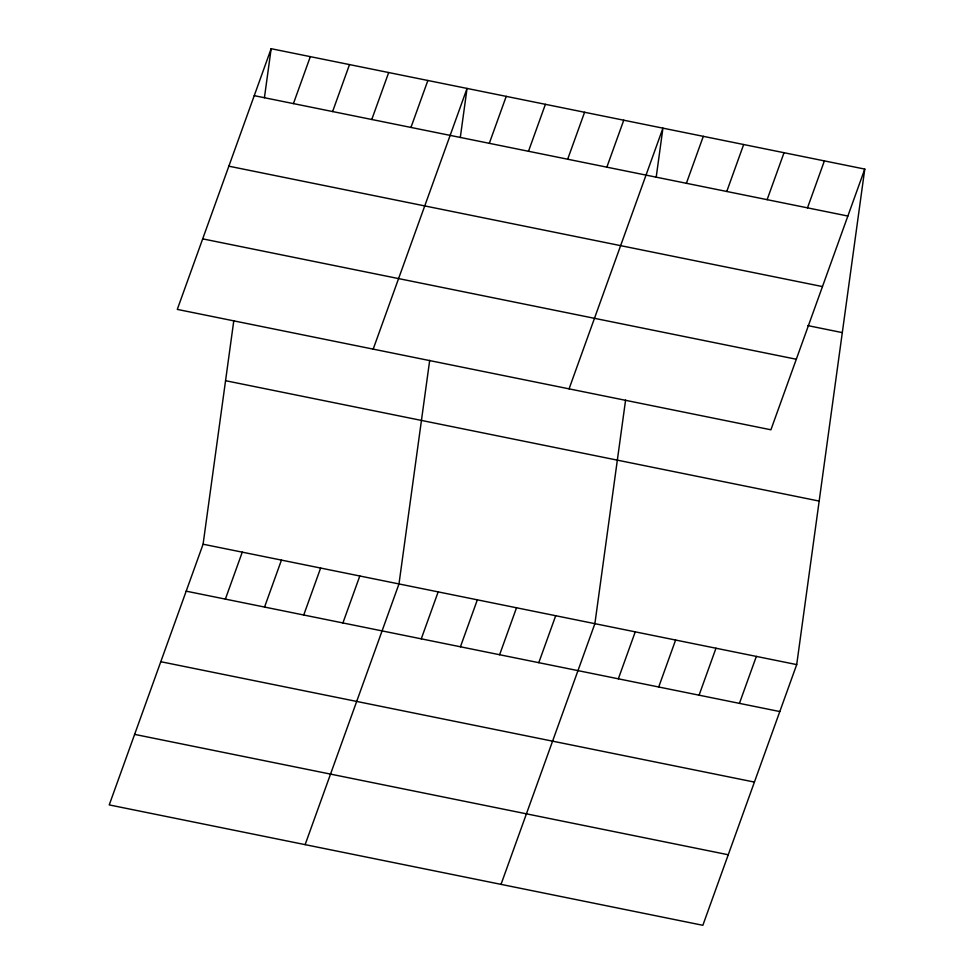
<?xml version="1.0" encoding="UTF-8"?>
<svg xmlns="http://www.w3.org/2000/svg" width="974" height="974" viewBox="0 0 974 974"><rect width="100%" height="100%" fill="white"/><g stroke="black" fill="none" stroke-linecap="round" stroke-linejoin="round"><path stroke-width="1.46" d="M864.766 169.086L770.909 429.79L177.292 309.403L271.149 48.7L864.766 169.086L796.708 664.597L702.851 925.3L109.234 804.914L203.091 544.21L233.809 320.629M264.417 97.753L271.149 48.7M429.692 360.356L398.987 583.937L305.13 844.641M460.3 137.48L467.045 88.427L373.188 349.13M625.588 400.083L594.883 623.664L501.026 884.368M656.196 177.207L662.929 128.154L569.072 388.857M293.43 103.597L310.329 56.65M332.609 111.547L349.508 64.588M371.776 119.485L388.687 72.539M225.371 599.12L242.27 552.161M410.955 127.436L427.866 80.477M264.551 607.058L281.449 560.111M303.73 615.008L320.629 568.049M489.313 143.324L506.224 96.377M342.909 622.946L359.808 575.999M528.492 151.274L545.403 104.315M567.672 159.212L584.583 112.266M421.267 638.847L438.166 591.888M606.851 167.163L623.75 120.204M460.434 646.785L477.345 599.838M499.613 654.735L516.524 607.776M686.39 183.295L703.301 136.336M538.792 662.673L555.704 615.726M726.762 191.476L743.661 144.529M767.122 199.67L784.033 152.711M618.344 678.805L635.243 631.858M807.495 207.852L824.394 160.893M658.704 686.999L675.615 640.04M699.076 695.18L715.975 648.221M739.436 703.362L756.348 656.415M254.251 95.659L847.855 216.033M228.853 166.189L822.458 286.575M807.702 325.584L842.303 332.609M202.689 238.861L796.294 359.248M225.554 380.7L819.171 501.074M203.091 544.21L796.708 664.597M186.192 591.169L779.809 711.556M160.795 661.711L754.412 782.085M134.631 734.384L728.248 854.758"/></g></svg>
